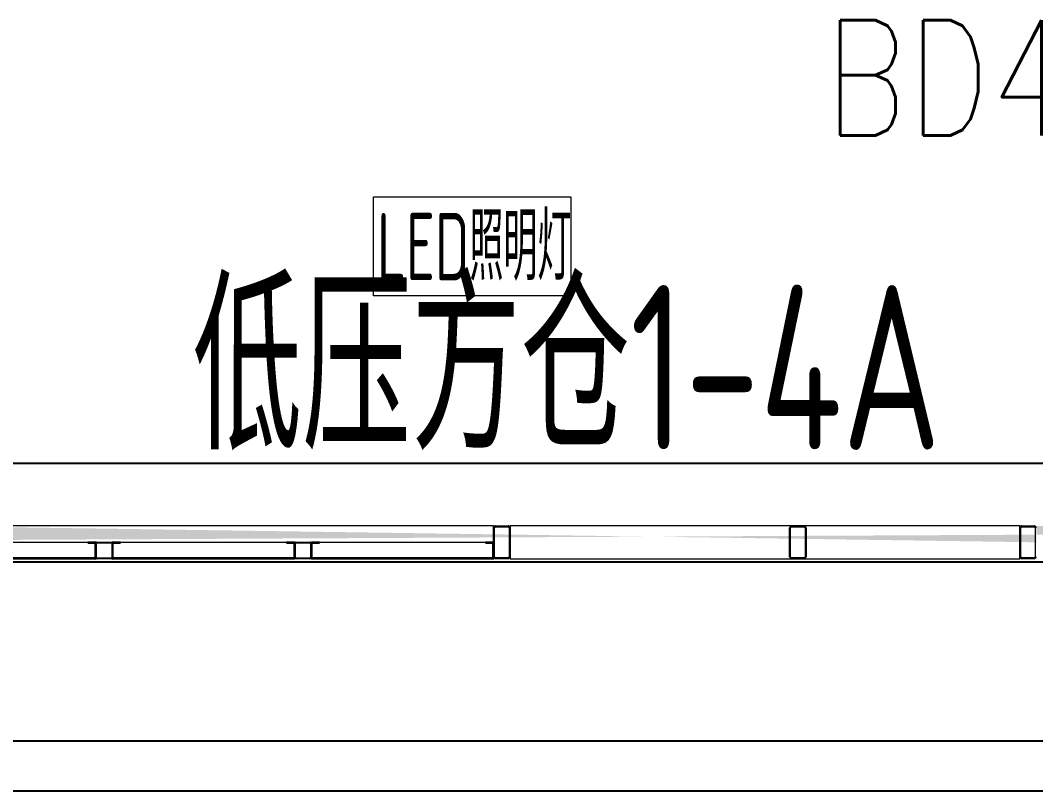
# Model space of a CAD drawing. Extents: x 758840 to 1108724, y -102573 to 143521.
# Drawn here: x 869177 to 872265, y 63888 to 66229 of the extents above; entities that cross this region are included whole.
import ezdxf
from ezdxf.enums import TextEntityAlignment as Align

# ---------------------------------------------------------------- set-up
doc = ezdxf.new("R2010")
doc.units = 0
doc.header["$LTSCALE"] = 1000
doc.header["$MEASUREMENT"] = 0
for name, color, linetype in [('01-房间正式编号', 1, 'Continuous'), ('01装修-房间名称', 7, 'Continuous'), ('02电气-设备', 255, 'Continuous'), ('02电气-设备基础', 252, 'Continuous'), ('hdt-101供电设计', 6, 'Continuous'), ('WALL-MOVE', 6, 'Continuous')]:
    doc.layers.add(name, color=color, linetype=linetype)
doc.layers.add('细实线', color=3, linetype='Continuous', lineweight=5)
doc.styles.add('Huarun_ziti', font='gbenor.shx', dxfattribs={"width": 0.7, "bigfont": 'gbcbig.shx'})
doc.styles.add('平面图B$0$HZ', font='romans.shx', dxfattribs={"width": 0.8, "bigfont": 'gbcbig.shx'})
doc.styles.add('设计说明', font='tssdeng.shx', dxfattribs={"width": 0.7, "bigfont": 'tssdchn.shx'})

# ---------------------------------------------------------------- blocks, each defined once
blk = doc.blocks.new('BD4-PAL0101-LVPM-07')
at = {"ltscale": 5}
h = blk.add_hatch(dxfattribs=at)
h.set_pattern_fill('隔热材料01', color=8, scale=80, angle=45)
h.set_pattern_definition([(315, (-6393581, 4851932.706), (28.28427125, 28.28427125), [4.0142, -35.9858]), (315, (-6393602.19, 4851911.516), (28.28427125, 28.28427125), [4.0142, -35.9858]), (135, (-6393568.565, 4851906.755), (-28.28427125, -28.28427125), [4.0142, -35.9858]), (135, (-6393576.24, 4851899.08), (-28.28427125, -28.28427125), [4.0142, -35.9858]), (225, (-6393553.707, 4851912.52), (28.28427125, -28.28427125), [40.0194, 0.0194]), (180, (-6393563.022, 4851906.045), (-28.2842, 28.2842), [3.4144, -53.1542]), (161.56505, (-6393538.152, 4851934.33), (-28.284169758, 28.28429741), [2.244, -87.1988]), (161.56505, (-6393566.436, 4851906.045), (-28.284169758, 28.28429741), [2.244, -87.1988]), (198.43495, (-6393530.48, 4851935.75), (-28.28429741, 28.28416976), [4.488, -84.9548]), (198.43495, (-6393558.764, 4851907.464), (-28.28429741, 28.28416976), [4.488, -84.9548]), (108.43495, (-6393543.119, 4851937.877), (-28.28429741, 28.284169758), [21.3712, -68.0716]), (108.43495, (-6393571.403, 4851909.593), (-28.28429741, 28.284169758), [21.3712, -68.0716]), (161.56505, (-6393552.715, 4851960.99), (-28.284169758, 28.28429741), [2.244, -87.1988]), (161.56505, (-6393581, 4851932.706), (-28.284169758, 28.28429741), [2.244, -87.1988]), (180, (-6393583.129, 4851933.415), (-28.2842, 28.2842), [3.4144, -53.1542]), (198.43495, (-6393558.26, 4851961.7), (-28.28429741, 28.28416976), [4.488, -84.9548]), (198.43495, (-6393586.543, 4851933.415), (-28.28429741, 28.28416976), [4.488, -84.9548]), (90, (-6393602.9, 4851913.645), (-28.2842, 28.2842), [3.4144, -53.1542]), (108.43495, (-6393573.905, 4851939.8), (-28.28429741, 28.284169758), [2.244, -87.1988]), (108.43495, (-6393602.19, 4851911.516), (-28.28429741, 28.284169758), [2.244, -87.1988]), (71.56505, (-6393574.615, 4851945.343), (-28.28416976, 28.28429741), [4.488, -84.9548]), (71.56505, (-6393602.9, 4851917.06), (-28.28416976, 28.28429741), [4.488, -84.9548]), (161.56505, (-6393550.793, 4851930.204), (-28.284169758, 28.28429741), [21.3712, -68.0716]), (161.56505, (-6393579.077, 4851901.92), (-28.284169758, 28.28429741), [21.3712, -68.0716]), (90, (-6393575.53, 4851893.538), (-28.2842, 28.2842), [3.4144, -53.1542]), (108.43495, (-6393547.244, 4851925.237), (-28.28429741, 28.284169758), [2.244, -87.1988]), (108.43495, (-6393575.529, 4851896.952), (-28.28429741, 28.284169758), [2.244, -87.1988]), (71.56505, (-6393548.664, 4851917.564), (-28.28416976, 28.28429741), [4.488, -84.9548]), (71.56505, (-6393576.948, 4851889.28), (-28.28416976, 28.28429741), [4.488, -84.9548])])
edge = h.paths.add_edge_path()
edge.add_line((1914731.1, 707183.1), (1914731.1, 707233.1))
edge.add_line((1914741, 707233.1), (1914741, 707183.1))
edge.add_line((1914961.1, 707183.1), (1915777, 707183.1))
edge.add_line((1915777, 707233.1), (1914961.1, 707233.1))
edge.add_line((1915877, 707183.1), (1917641.1, 707183.1))
edge.add_line((1917641.1, 707233.1), (1915877, 707233.1))
edge.add_line((1919291.1, 707183.1), (1924487.1, 707183.1))
edge.add_line((1924487.1, 707233.1), (1919291.1, 707233.1))
edge.add_line((1924587.1, 707183.1), (1928137.1, 707183.1))
edge.add_line((1928137.1, 707233.1), (1924587.1, 707233.1))
edge = h.paths.add_edge_path(flags=17)
edge.add_line((1924487.1, 707183.1), (1924487.1, 707233.1))
edge.add_line((1924587.1, 707233.1), (1924587.1, 707183.1))
edge.add_line((1919291.1, 707233.1), (1919291.1, 707183.1))
edge.add_line((1917641.1, 707183.1), (1917641.1, 707233.1))
edge.add_line((1914961.1, 707233.1), (1914961.1, 707183.1))
edge.add_line((1928137.1, 707183.1), (1928137.1, 707233.1))
at = {"lineweight": 15}
for p, q in [((1917641.1, 707233.1), (1915877, 707233.1)), ((1917641.1, 707183.1), (1917641.1, 707233.1)), ((1919241.1, 707233.1), (1917691.1, 707233.1)), ((1917691.1, 707233.1), (1917691.1, 707133.1)), ((1919241.1, 707133.1), (1919241.1, 707233.1)), ((1915877, 707183.1), (1917641.1, 707183.1)), ((1917691.1, 707133.1), (1919241.1, 707133.1))]:
    blk.add_line(p, q, dxfattribs=at)
at = {"linetype": 'Continuous', "lineweight": 25}
for p, q in [((1916406.7, 707181.1), (1916406.7, 707183.1)), ((1916406.7, 707183.1), (1916429.5, 707183.1)), ((1916406.7, 707181.1), (1916429.5, 707181.1)), ((1916429.7, 707180.9), (1916429.7, 707135.3)), ((1916431.7, 707135.3), (1916431.7, 707180.9)), ((1916431.7, 707180.9), (1916431.7, 707135.3)), ((1916481.7, 707135.3), (1916481.7, 707180.9)), ((1916483.7, 707135.3), (1916483.7, 707180.9)), ((1916483.9, 707183.1), (1916506.7, 707183.1)), ((1916483.9, 707181.1), (1916506.7, 707181.1)), ((1916506.7, 707181.1), (1916506.7, 707183.1)), ((1917011.4, 707181.1), (1917011.4, 707183.1)), ((1917011.4, 707183.1), (1917034.2, 707183.1)), ((1917011.4, 707181.1), (1917034.2, 707181.1)), ((1917034.4, 707180.9), (1917034.4, 707135.3)), ((1917036.4, 707135.3), (1917036.4, 707180.9)), ((1917036.4, 707180.9), (1917036.4, 707135.3)), ((1917086.4, 707135.3), (1917086.4, 707180.9)), ((1917088.4, 707135.3), (1917088.4, 707180.9)), ((1917088.6, 707183.1), (1917111.4, 707183.1)), ((1917088.6, 707181.1), (1917111.4, 707181.1)), ((1917111.4, 707181.1), (1917111.4, 707183.1)), ((1917616, 707181.1), (1917616, 707183.1)), ((1917616, 707183.1), (1917638.8, 707183.1)), ((1917616, 707181.1), (1917638.8, 707181.1)), ((1917639, 707180.9), (1917639, 707135.3)), ((1917641, 707135.3), (1917641, 707180.9)), ((1917641, 707180.9), (1917641, 707135.3)), ((1916429.5, 707135.1), (1915879.2, 707135.1)), ((1916429.5, 707133.1), (1915879.2, 707133.1)), ((1917034.2, 707135.1), (1916483.9, 707135.1)), ((1917034.2, 707133.1), (1916483.9, 707133.1)), ((1917638.8, 707135.1), (1917088.6, 707135.1)), ((1917638.8, 707133.1), (1917088.6, 707133.1))]:
    blk.add_line(p, q, dxfattribs=at)
for centre, radius, start, end in [((1916429.5, 707180.9), 2.2, 0, 90), ((1916429.5, 707180.9), 0.2, 0, 90), ((1916483.9, 707180.9), 2.2, 90, 180), ((1916483.9, 707180.9), 0.2, 90, 180), ((1917034.2, 707180.9), 2.2, 0, 90), ((1917034.2, 707180.9), 0.2, 0, 90), ((1917088.6, 707180.9), 2.2, 90, 180), ((1917088.6, 707180.9), 0.2, 90, 180), ((1917638.8, 707180.9), 2.2, 0, 90), ((1917638.8, 707180.9), 0.2, 0, 90), ((1916429.5, 707135.3), 0.2, 270, 0), ((1916429.5, 707135.3), 2.2, 270, 0), ((1916483.9, 707135.3), 2.2, 180, 270), ((1916483.9, 707135.3), 0.2, 180, 270), ((1917034.2, 707135.3), 0.2, 270, 0), ((1917034.2, 707135.3), 2.2, 270, 0), ((1917088.6, 707135.3), 2.2, 180, 270), ((1917088.6, 707135.3), 0.2, 180, 270), ((1917638.8, 707135.3), 0.2, 270, 0), ((1917638.8, 707135.3), 2.2, 270, 0)]:
    blk.add_arc(centre, radius, start, end, dxfattribs=at)
at = {"layer": 'hdt-101供电设计', "lineweight": 15}
for p, q in [((1917276.1, 708232.6), (1917876.1, 708232.6)), ((1917276.1, 707932.6), (1917276.1, 708232.6)), ((1917876.1, 708232.6), (1917876.1, 707932.6)), ((1917876.1, 707932.6), (1917276.1, 707932.6))]:
    blk.add_line(p, q, dxfattribs=at)
at = {"layer": '细实线', "lineweight": 15}
for p, q in [((1917641.1, 707139.1), (1917641.1, 707227.1)), ((1917644.1, 707139.1), (1917644.1, 707227.1)), ((1917647.1, 707233.1), (1917685.1, 707233.1)), ((1917647.1, 707230.1), (1917685.1, 707230.1)), ((1917688.1, 707227.1), (1917688.1, 707139.1)), ((1917691.1, 707227.1), (1917691.1, 707139.1)), ((1918541.1, 707139.1), (1918541.1, 707227.1)), ((1918544.1, 707139.1), (1918544.1, 707227.1)), ((1918547.1, 707233.1), (1918585.1, 707233.1)), ((1918547.1, 707230.1), (1918585.1, 707230.1)), ((1918588.1, 707227.1), (1918588.1, 707139.1)), ((1918591.1, 707227.1), (1918591.1, 707139.1)), ((1919241.1, 707139.1), (1919241.1, 707227.1)), ((1919244.1, 707139.1), (1919244.1, 707227.1)), ((1919247.1, 707233.1), (1919285.1, 707233.1)), ((1919247.1, 707230.1), (1919285.1, 707230.1)), ((1919288.1, 707227.1), (1919288.1, 707139.1)), ((1916431.7, 707137.1), (1916431.7, 707179.1)), ((1916433.7, 707137.1), (1916433.7, 707179.1)), ((1916435.7, 707183.1), (1916477.7, 707183.1)), ((1916435.7, 707181.1), (1916477.7, 707181.1)), ((1916479.7, 707179.1), (1916479.7, 707137.1)), ((1916481.7, 707179.1), (1916481.7, 707137.1)), ((1917036.4, 707137.1), (1917036.4, 707179.1)), ((1917038.4, 707137.1), (1917038.4, 707179.1)), ((1917040.4, 707183.1), (1917082.4, 707183.1)), ((1917040.4, 707181.1), (1917082.4, 707181.1)), ((1917084.4, 707179.1), (1917084.4, 707137.1)), ((1917086.4, 707179.1), (1917086.4, 707137.1)), ((1916477.7, 707135.1), (1916435.7, 707135.1)), ((1916477.7, 707133.1), (1916435.7, 707133.1)), ((1917082.4, 707135.1), (1917040.4, 707135.1)), ((1917082.4, 707133.1), (1917040.4, 707133.1)), ((1917685.1, 707136.1), (1917647.1, 707136.1)), ((1917685.1, 707133.1), (1917647.1, 707133.1)), ((1918585.1, 707136.1), (1918547.1, 707136.1)), ((1918585.1, 707133.1), (1918547.1, 707133.1)), ((1919285.1, 707136.1), (1919247.1, 707136.1)), ((1919285.1, 707133.1), (1919247.1, 707133.1))]:
    blk.add_line(p, q, dxfattribs=at)
for centre, radius, start, end in [((1917647.1, 707227.1), 6, 90, 180), ((1917647.1, 707227.1), 3, 90, 180), ((1917685.1, 707227.1), 6, 0, 90), ((1917685.1, 707227.1), 3, 0, 90), ((1918547.1, 707227.1), 6, 90, 180), ((1918547.1, 707227.1), 3, 90, 180), ((1918585.1, 707227.1), 6, 0, 90), ((1918585.1, 707227.1), 3, 0, 90), ((1919247.1, 707227.1), 6, 90, 180), ((1919247.1, 707227.1), 3, 90, 180), ((1919285.1, 707227.1), 6, 0, 90), ((1919285.1, 707227.1), 3, 0, 90), ((1916435.7, 707179.1), 4, 90, 180), ((1916435.7, 707179.1), 2, 90, 180), ((1916477.7, 707179.1), 4, 0, 90), ((1916477.7, 707179.1), 2, 0, 90), ((1917040.4, 707179.1), 4, 90, 180), ((1917040.4, 707179.1), 2, 90, 180), ((1917082.4, 707179.1), 4, 0, 90), ((1917082.4, 707179.1), 2, 0, 90), ((1916435.7, 707137.1), 4, 180, 270), ((1916435.7, 707137.1), 2, 180, 270), ((1916477.7, 707137.1), 2, 270, 0), ((1916477.7, 707137.1), 4, 270, 0), ((1917040.4, 707137.1), 4, 180, 270), ((1917040.4, 707137.1), 2, 180, 270), ((1917082.4, 707137.1), 2, 270, 0), ((1917082.4, 707137.1), 4, 270, 0), ((1917647.1, 707139.1), 6, 180, 270), ((1917647.1, 707139.1), 3, 180, 270), ((1917685.1, 707139.1), 6, 270, 0), ((1917685.1, 707139.1), 3, 270, 0), ((1918547.1, 707139.1), 6, 180, 270), ((1918547.1, 707139.1), 3, 180, 270), ((1918585.1, 707139.1), 6, 270, 0), ((1918585.1, 707139.1), 3, 270, 0), ((1919247.1, 707139.1), 6, 180, 270), ((1919247.1, 707139.1), 3, 180, 270), ((1919285.1, 707139.1), 6, 270, 0), ((1919285.1, 707139.1), 3, 270, 0)]:
    blk.add_arc(centre, radius, start, end, dxfattribs=at)
at = {"layer": 'hdt-101供电设计', "lineweight": 15, "style": 'Huarun_ziti', "width": 0.7}
blk.add_text('LED照明灯', height=204.8, dxfattribs=at).set_placement((1917286.9, 707979.4))

msp = doc.modelspace()

# ---------------------------------------------------------------- linework, layer by layer
at = {"layer": '02电气-设备基础'}
msp.add_lwpolyline([(901460.28, 64582.52), (847360.28, 64582.52), (847360.28, 64882.52), (901460.28, 64882.52)], close=True, dxfattribs=at)
at = {"layer": 'WALL-MOVE'}
for p, q in [((874263.02, 64037.54), (866263.48, 64037.54)), ((866263.48, 63887.54), (874188.02, 63887.54))]:
    msp.add_line(p, q, dxfattribs=at)

# ---------------------------------------------------------------- block references
at = {"layer": '02电气-设备'}
msp.add_blockref('BD4-PAL0101-LVPM-07', (-1047025.03, -642540.59), dxfattribs=at)

# ---------------------------------------------------------------- texts
at = {"layer": '01-房间正式编号', "color": 1, "style": '平面图B$0$HZ', "width": 0.8}
msp.add_text('BD4-PAL0101-LVPM-07', height=350, dxfattribs=at).set_placement((873997.88, 65878.98, 0), align=Align.CENTER)
at = {"layer": '01装修-房间名称', "style": '设计说明', "width": 0.7}
msp.add_text('低压方仓1-4A', height=500, dxfattribs=at).set_placement((869700.91, 64924.28))

doc.saveas('drawing.dxf')
